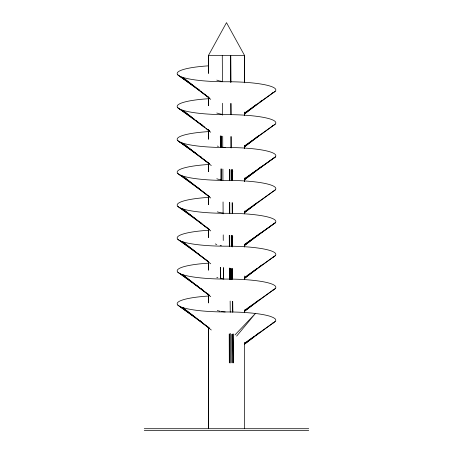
<?xml version="1.0" encoding="UTF-8"?>
<svg xmlns="http://www.w3.org/2000/svg" width="453" height="453" viewBox="0 0 453 453"><rect width="100%" height="100%" fill="white"/><g stroke="black" fill="none" stroke-linecap="round" stroke-linejoin="round"><path stroke-width="0.68" d="M208.448 171.104L208.448 162.723M208.442 138.04L208.442 129.683M208.448 139.314L208.448 129.445M208.454 105.464L208.454 96.999M229.343 333.94L229.331 362.932L229.212 333.98M232.106 334.286L232.089 362.932L231.976 334.32M244.552 82.752L244.586 55.538L226.5 22.65L208.414 55.538L208.414 73.205M244.558 213.731L244.558 211.63L275.22 189.937M244.558 181.54L244.558 177.978M244.546 148.641L244.541 145.538M244.541 115.153L244.541 112.327M244.575 82.786L244.586 55.538L208.414 55.538L208.42 73.058M230.209 279.314L230.226 268.255M232.242 213.686L232.106 202.74M231.766 246.625L231.8 235.583M232.004 279.524L232.106 268.51M220.537 147.049L220.662 135.86M244.45 343.255L275.22 321.483L275.832 320.18L275.22 318.878L273.402 317.61L270.43 316.404A48.397 8.222 0 0 0 226.5 311.958A48.397 8.222 0 0 1 178.023 305.271A48.397 8.222 0 0 1 208.674 296.03M236.647 336.092L255.424 313.47L234.977 334.926M244.597 179.767L256.138 170.719M257.785 169.428L261.081 166.846M244.592 212.65L256.687 203.176M244.592 278.425L256.687 268.952M259.982 266.364L261.63 265.073M244.586 113.986L256.681 104.513M259.982 101.931L261.63 100.64M244.58 146.868L258.878 135.679M244.58 245.526L253.929 238.21M255.028 237.349L260.526 233.046M244.478 311.392L258.833 300.146M244.478 344.274L254.416 336.494M255.52 335.628L259.382 332.604M244.365 113.788L251.019 108.669M252.128 107.82L256.562 104.411M244.365 146.676L252.128 140.707M256.007 137.723L257.117 136.868M244.365 179.558L249.354 175.724M250.464 174.869L254.343 171.885M244.365 212.446L251.574 206.902M253.788 205.198L256.562 203.069M244.365 245.333L247.134 243.199M248.244 242.349L253.788 238.085M258.227 234.677L259.337 233.822M244.365 278.221L251.019 273.102M252.128 272.253L256.562 268.839M244.365 311.103L252.128 305.135M256.007 302.151L257.117 301.302M244.365 343.991L249.354 340.158M250.464 339.303L254.343 336.319M244.416 113.822L273.402 92.548M244.416 146.71L273.402 125.436M244.416 179.598L273.402 158.318M244.416 212.485L273.402 191.206M244.416 245.367L273.402 224.093M244.416 278.255L273.402 256.981M244.416 311.143L273.402 289.863M244.416 344.031L275.22 321.483M244.541 112.978L275.22 91.279M244.45 145.934L275.22 124.162M244.45 277.479L275.22 255.707M244.45 310.367L275.22 288.595M144.264 428.708L308.736 428.708M144.264 430.35L308.736 430.35M229.745 235.288L229.699 246.494M232.344 202.751L232.542 213.267M220.486 267.389L220.537 278.595L220.894 278.618M177.78 74.836L194.303 86.529M197.723 88.947L198.861 89.751M189.818 83.341L179.598 76.104L209.716 98.216M190.951 84.145L194.926 86.959M197.768 88.969L200.039 90.577M177.78 107.723L192.655 118.239M195.441 120.221L197.768 121.857M200.571 123.85L202.876 125.475M177.78 140.606L190.317 149.479M193.165 151.495L195.441 153.108M192.089 150.724L179.598 141.874L209.716 163.986M193.221 151.529L195.498 153.137M177.78 173.493L193.793 184.813M196.013 186.398L199.467 188.833M177.78 206.381L191.523 216.092M193.165 217.264L196.63 219.711M200 222.106L201.172 222.927M177.78 239.269L194.926 251.392M197.723 253.38L198.901 254.207M177.78 272.151L192.655 282.672M195.441 284.654L197.768 286.29M200.571 288.278L202.876 289.909M190.385 313.946L179.598 306.307L209.716 328.419M191.523 314.75L195.498 317.564M177.78 305.039L190.317 313.912M191.455 314.716L195.441 317.536M179.598 108.992L205.169 127.763M206.308 128.595L209.716 131.104L208.086 129.801M179.598 174.762L207.446 195.203M208.584 196.041L209.716 196.874L208.635 196.002M179.598 207.65L209.716 229.762L203.646 225.05M179.598 240.537L208.012 261.392M179.598 273.419L209.716 295.532L208.086 294.235M199.762 90.521L182.57 77.31L210.73 99.36M200.872 91.376L207.531 96.489M194.773 119.575L182.57 110.192L210.73 132.242M195.883 120.424L204.756 127.248M209.19 163.544L182.57 143.08L211.285 165.566M206.976 194.722L182.57 175.968L210.73 198.018M202.536 224.201L182.57 208.856L210.73 230.905M199.762 254.954L182.57 241.738L210.73 263.788M200.872 255.809L207.531 260.922M194.773 284.003L182.57 274.626L210.73 296.675M195.883 284.858L206.976 293.385M209.19 327.978L182.57 307.513L211.285 329.994M232.559 301.443L232.712 312.049M233.018 333.957L233.42 362.932L233.091 333.974M229.343 169.507L229.478 180.707M232.106 235.628L232.225 246.828M232.349 268.527L232.468 279.048M232.723 301.483L232.842 312.077M223.533 267.74L223.657 278.94L223.357 267.734M232.287 180.356L232.202 169.858L232.247 180.356M229.847 268.199L229.948 279.28M230.147 301.075L230.254 312.321M230.447 333.408L230.724 362.932M229.263 235.311L229.343 246.319L229.343 235.283M231.528 235.543L231.602 246.749M229.739 202.406L229.807 213.606M222.276 55.538L222.417 81.5M222.531 103.256L222.599 115.187M222.706 136.24L222.768 147.412M222.882 169.06L222.938 180.232M223.052 201.959L223.114 213.873M223.227 234.897L223.255 240.503M220.634 267.406L220.702 278.606M230.939 103.471L230.985 114.751L230.894 103.465M231.087 136.602L231.138 147.882M231.234 169.733L231.279 180.232M231.013 136.591L231.058 147.871M231.132 169.722L231.172 180.22M231.494 268.431L231.54 279.49M229.592 169.518L229.643 180.713M221.313 147.219L221.262 136.053L221.274 147.242M221.409 168.861L221.46 180.034M220.334 267.355L220.373 278.561M232.372 235.639L232.4 246.84M232.457 169.881L232.463 180.373M220.52 267.4L220.537 278.595M208.414 55.538L208.431 73.103M208.431 96.88L208.431 105.255M208.425 129.762L208.437 138.148M208.442 162.553L208.471 170.974M208.437 195.571L208.442 204.037M208.454 228.25L208.459 237.191M208.459 302.394L208.454 294.02L208.448 302.825M244.586 55.538L244.586 82.389M244.586 112.067L244.586 115.6M244.586 145.283L244.586 148.108M244.586 178.493L244.586 181.319M244.586 211.002L244.586 213.827M244.586 244.212L244.586 247.044M244.586 276.013L244.586 279.546M244.586 309.931L244.586 312.763M244.586 342.44L244.586 428.708M232.106 169.852L232.106 180.181M230.719 268.323L230.719 279.382M229.343 202.395L229.343 213.431M220.894 136.053L220.894 147.072M220.894 168.941L220.894 179.96M208.431 162.678L208.431 171.126M208.437 195.77L208.437 204.218M208.459 228.227L208.442 237.315M208.454 327.576L208.471 428.708L208.454 327.157M208.414 97.236L208.414 105.719M208.414 129.745L208.414 138.935M208.414 162.967L208.414 171.444M208.414 196.183L208.414 204.665M208.414 228.691L208.414 237.174M208.414 261.908L208.414 270.39M208.414 294.422L208.414 302.904M225.198 311.919A16.937 8.228 0 0 1 221.387 311.5M220.169 311.268A16.937 8.228 0 0 1 218.997 310.99M218.431 310.832A16.937 8.228 0 0 1 217.327 310.492M273.402 322.751A48.397 8.222 0 0 1 272.349 323.244M208.674 263.148A48.397 8.222 0 0 0 178.023 272.389A48.397 8.222 0 0 0 226.5 279.071A48.397 8.222 0 0 1 272.349 290.356M223.907 278.94A16.937 8.228 0 0 1 220.169 278.38M217.87 277.78A16.937 8.228 0 0 1 216.8 277.417M208.674 230.26A48.397 8.222 0 0 0 178.023 239.501A48.397 8.222 0 0 0 226.5 246.189A48.397 8.222 0 0 1 272.349 257.468M208.674 197.372A48.397 8.222 0 0 0 178.023 206.613A48.397 8.222 0 0 0 226.5 213.301A48.397 8.222 0 0 1 272.349 224.586M229.733 269.405A16.937 8.228 0 0 1 231.613 269.665M231.613 236.783A16.937 8.228 0 0 1 232.831 237.015M221.387 245.724A16.937 8.228 0 0 1 220.169 245.492M216.8 244.535A16.937 8.228 0 0 1 215.305 243.918M223.267 213.103A16.937 8.228 0 0 1 217.327 211.834M225.198 147.485A16.937 8.228 0 0 1 220.169 146.834M218.431 146.404A16.937 8.228 0 0 1 217.327 146.059M208.674 131.597A48.397 8.222 0 0 0 178.023 140.843A48.397 8.222 0 0 0 226.5 147.525A48.397 8.222 0 0 1 272.349 158.81M208.674 164.484A48.397 8.222 0 0 0 178.023 173.726A48.397 8.222 0 0 0 226.5 180.413A48.397 8.222 0 0 1 272.349 191.698M231.613 171.008A16.937 8.228 0 0 1 232.831 171.24M221.387 179.954A16.937 8.228 0 0 1 216.8 178.759M208.674 98.714A48.397 8.222 0 0 0 178.023 107.956A48.397 8.222 0 0 0 226.5 114.643A48.397 8.222 0 0 1 272.349 125.923M208.674 65.827A48.397 8.222 0 0 0 178.023 75.068A48.397 8.222 0 0 0 226.5 81.755A48.397 8.222 0 0 1 272.349 93.041M222.633 114.366A16.937 8.228 0 0 1 216.8 112.99M221.387 137.202A16.937 8.228 0 0 1 220.169 136.97M221.387 81.291A16.937 8.228 0 0 1 219.58 80.928M218.997 80.781A16.937 8.228 0 0 1 216.8 80.102M208.448 261.919L208.448 269.586L208.471 261.879M275.22 157.049L244.541 178.754L275.22 157.049M275.22 222.825L244.541 244.524L275.22 222.825M229.433 279.218L229.343 268.17L229.433 279.218M201.143 157.14L200 156.33L201.172 157.157M201.172 321.59L200.039 320.781L201.143 321.568M230.843 82.321L230.724 55.538L230.82 82.321"/></g></svg>
